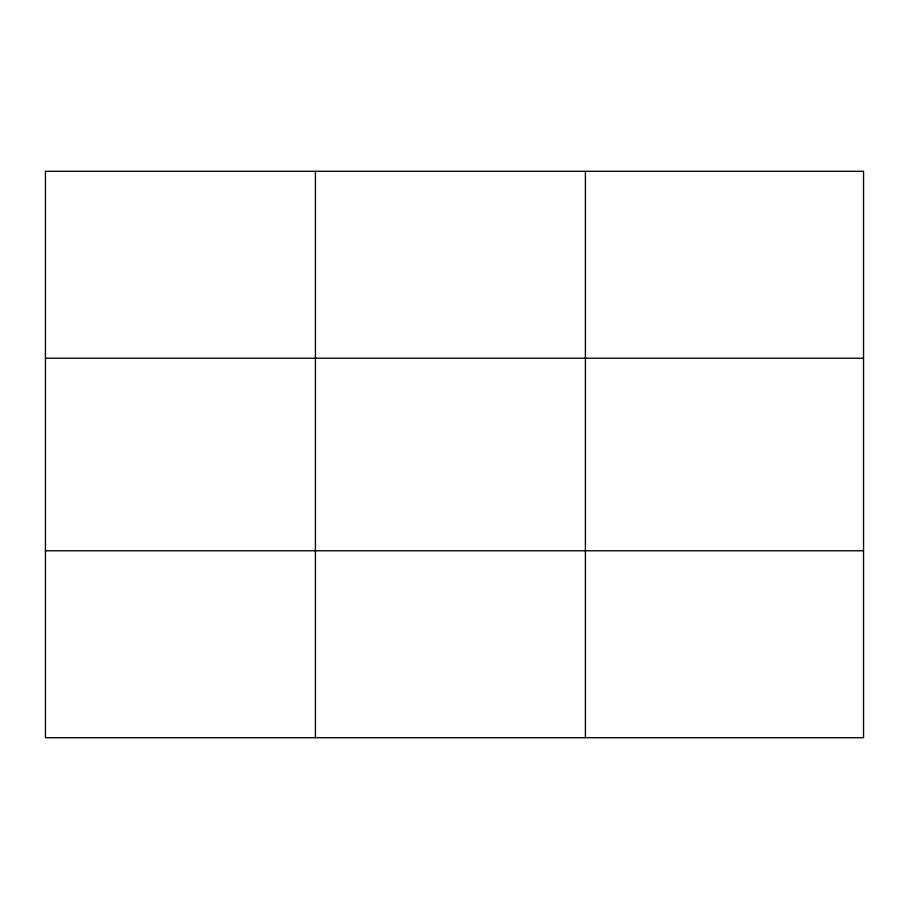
<?xml version="1.0" encoding="UTF-8"?>
<svg xmlns="http://www.w3.org/2000/svg" width="909" height="909" viewBox="0 0 909 909"><rect width="100%" height="100%" fill="white"/><g stroke="black" fill="none" stroke-linecap="round" stroke-linejoin="round"><path stroke-width="1.36" d="M315.423 171.301L315.423 737.699M585.396 171.301L585.396 737.699M45.45 358.214L863.55 358.214M45.45 550.786L863.55 550.786M863.55 644.242L863.55 737.699L45.45 737.699L45.45 171.301L863.55 171.301L863.55 644.242"/></g></svg>
